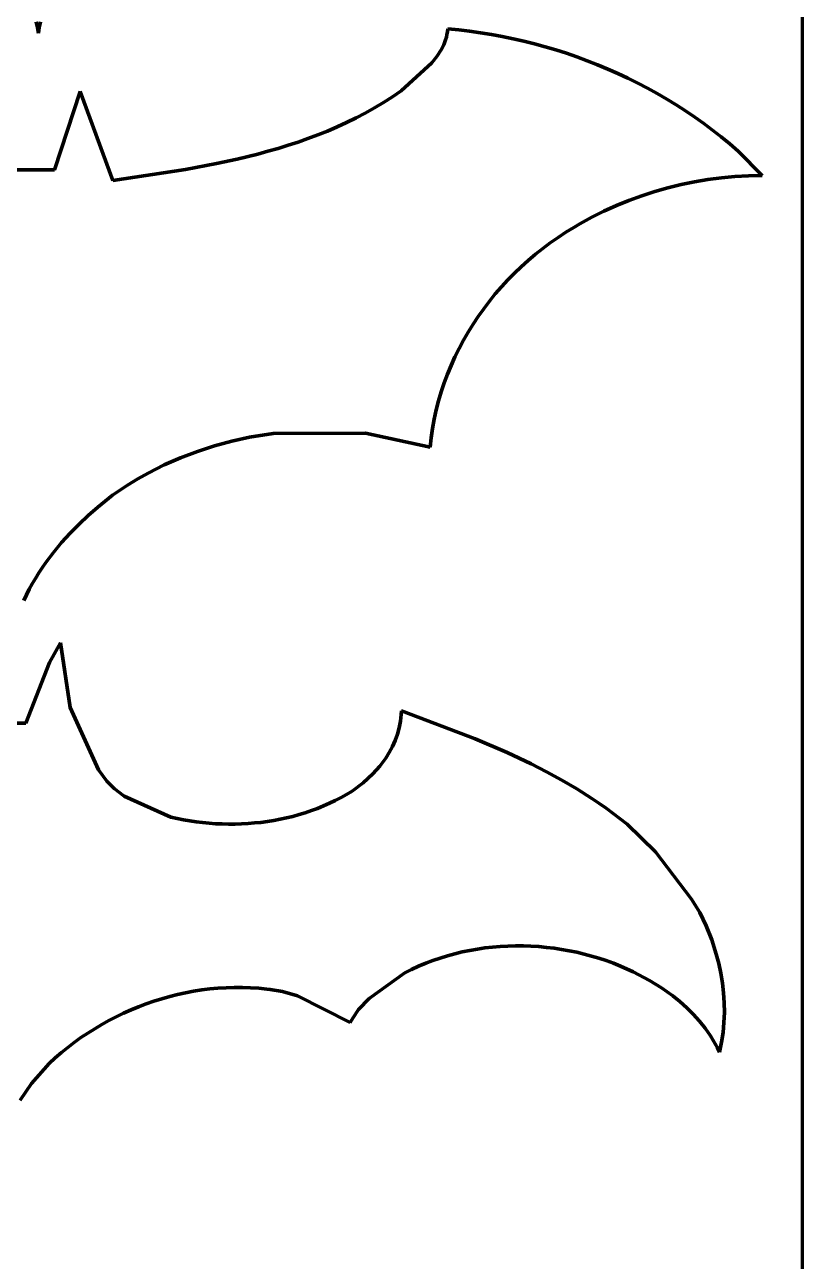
# Model space of a CAD drawing. Header units: millimetres. Extents: x 0 to 8.6, y 0 to 11.1.
# Drawn here: x 7.029 to 8.583, y 6.25 to 8.723 of the extents above; entities that cross this region are included whole.
import ezdxf

# ---------------------------------------------------------------- set-up
doc = ezdxf.new("R2010")
doc.units = ezdxf.units.MM
doc.layers.add('color#010101ff', color=7, linetype='CONTINUOUS', lineweight=100)
doc.layers.add('color#ffffffff', color=7, linetype='CONTINUOUS', lineweight=100)

msp = doc.modelspace()

# ---------------------------------------------------------------- linework, layer by layer
at = {"layer": 'color#010101ff'}
for p, q in [((7.0547, 8.7169), (7.0522, 8.7282)), ((7.0567, 8.7055), (7.0547, 8.7169)), ((7.0585, 8.717), (7.0567, 8.7055)), ((7.0607, 8.7283), (7.0585, 8.717)), ((7.8733, 8.7032), (7.8743, 8.7087)), ((7.8743, 8.7087), (7.8749, 8.7144)), ((7.8749, 8.7144), (7.8967, 8.7123)), ((7.8967, 8.7123), (7.9186, 8.7098)), ((7.9186, 8.7098), (7.9404, 8.7067)), ((7.9404, 8.7067), (7.9622, 8.7032)), ((7.862, 8.6727), (7.8668, 8.6824)), ((7.8668, 8.6824), (7.8706, 8.6925)), ((7.8706, 8.6925), (7.8721, 8.6978)), ((7.8721, 8.6978), (7.8733, 8.7032)), ((7.9622, 8.7032), (7.9838, 8.6992)), ((7.9838, 8.6992), (8.0055, 8.6948)), ((8.0055, 8.6948), (8.027, 8.6898)), ((8.027, 8.6898), (8.0484, 8.6845)), ((8.0484, 8.6845), (8.0697, 8.6786)), ((7.8429, 8.6463), (7.8532, 8.6591)), ((7.8532, 8.6591), (7.862, 8.6727)), ((8.0697, 8.6786), (8.0909, 8.6723)), ((8.0909, 8.6723), (8.112, 8.6656)), ((8.112, 8.6656), (8.1329, 8.6584)), ((8.1329, 8.6584), (8.1536, 8.6508)), ((7.7819, 8.5905), (7.8429, 8.6463)), ((8.1536, 8.6508), (8.1742, 8.6427)), ((8.1742, 8.6427), (8.1946, 8.6341)), ((8.1946, 8.6341), (8.2148, 8.6252)), ((8.2148, 8.6252), (8.2349, 8.6158)), ((8.2349, 8.6158), (8.2547, 8.6059)), ((8.2547, 8.6059), (8.2742, 8.5957)), ((7.089, 8.4325), (7.1404, 8.5889)), ((7.1404, 8.5889), (7.2055, 8.4111)), ((7.7644, 8.5785), (7.7819, 8.5905)), ((8.2742, 8.5957), (8.2936, 8.585)), ((8.2936, 8.585), (8.3127, 8.5738)), ((7.7101, 8.546), (7.7285, 8.5563)), ((7.7285, 8.5563), (7.7466, 8.5671)), ((7.7466, 8.5671), (7.7644, 8.5785)), ((8.3127, 8.5738), (8.3315, 8.5623)), ((8.3315, 8.5623), (8.3501, 8.5503)), ((7.6727, 8.5271), (7.6916, 8.5363)), ((7.6916, 8.5363), (7.7101, 8.546)), ((8.3501, 8.5503), (8.3684, 8.5379)), ((8.3684, 8.5379), (8.3864, 8.5251)), ((7.615, 8.5024), (7.6345, 8.5101)), ((7.6345, 8.5101), (7.6537, 8.5184)), ((7.6537, 8.5184), (7.6727, 8.5271)), ((8.3864, 8.5251), (8.4041, 8.5119)), ((8.4041, 8.5119), (8.4215, 8.4983)), ((7.5557, 8.4815), (7.5757, 8.4881)), ((7.5757, 8.4881), (7.5954, 8.495)), ((7.5954, 8.495), (7.615, 8.5024)), ((8.4215, 8.4983), (8.4386, 8.4843)), ((8.4386, 8.4843), (8.4553, 8.4699)), ((7.4542, 8.454), (7.4951, 8.464)), ((7.4951, 8.464), (7.5154, 8.4695)), ((7.5154, 8.4695), (7.5356, 8.4753)), ((7.5356, 8.4753), (7.5557, 8.4815)), ((8.4553, 8.4699), (8.5033, 8.4212)), ((6.9019, 8.4326), (7.089, 8.4325)), ((7.2055, 8.4111), (7.3507, 8.4333)), ((7.3507, 8.4333), (7.4129, 8.445)), ((7.4129, 8.445), (7.4542, 8.454)), ((8.3679, 8.4085), (8.3412, 8.403)), ((8.3947, 8.413), (8.3679, 8.4085)), ((8.4218, 8.4166), (8.3947, 8.413)), ((8.4489, 8.4191), (8.4218, 8.4166)), ((8.4761, 8.4206), (8.4489, 8.4191)), ((8.5033, 8.4212), (8.4761, 8.4206)), ((8.2885, 8.3891), (8.2626, 8.3807)), ((8.3147, 8.3966), (8.2885, 8.3891)), ((8.3412, 8.403), (8.3147, 8.3966)), ((8.2118, 8.3611), (8.187, 8.3498)), ((8.237, 8.3714), (8.2118, 8.3611)), ((8.2626, 8.3807), (8.237, 8.3714)), ((8.1627, 8.3376), (8.1388, 8.3244)), ((8.187, 8.3498), (8.1627, 8.3376)), ((8.1271, 8.3175), (8.111, 8.3077)), ((8.1388, 8.3244), (8.1271, 8.3175)), ((8.0798, 8.2866), (8.0647, 8.2753)), ((8.0952, 8.2974), (8.0798, 8.2866)), ((8.111, 8.3077), (8.0952, 8.2974)), ((8.0499, 8.2636), (8.0356, 8.2514)), ((8.0647, 8.2753), (8.0499, 8.2636)), ((8.0216, 8.2388), (8.0081, 8.2258)), ((8.0356, 8.2514), (8.0216, 8.2388)), ((7.9949, 8.2123), (7.9822, 8.1985)), ((8.0081, 8.2258), (7.9949, 8.2123)), ((7.9822, 8.1985), (7.9699, 8.1843)), ((7.9581, 8.1697), (7.9468, 8.1548)), ((7.9699, 8.1843), (7.9581, 8.1697)), ((7.9359, 8.1395), (7.9255, 8.1239)), ((7.9468, 8.1548), (7.9359, 8.1395)), ((7.9255, 8.1239), (7.9157, 8.1079)), ((7.9063, 8.0917), (7.8975, 8.0752)), ((7.9157, 8.1079), (7.9063, 8.0917)), ((7.8975, 8.0752), (7.8892, 8.0583)), ((7.8815, 8.0413), (7.8744, 8.0239)), ((7.8892, 8.0583), (7.8815, 8.0413)), ((7.8744, 8.0239), (7.8679, 8.0064)), ((7.8619, 7.9886), (7.8566, 7.9706)), ((7.8679, 8.0064), (7.8619, 7.9886)), ((7.8566, 7.9706), (7.8519, 7.9523)), ((7.8519, 7.9523), (7.8478, 7.9339)), ((7.8444, 7.9154), (7.8417, 7.8966)), ((7.8478, 7.9339), (7.8444, 7.9154)), ((7.4434, 7.8898), (7.4087, 7.8804)), ((7.4785, 7.8976), (7.4434, 7.8898)), ((7.5258, 7.9054), (7.4785, 7.8976)), ((7.7105, 7.9056), (7.5258, 7.9054)), ((7.8396, 7.8777), (7.7105, 7.9056)), ((7.8417, 7.8966), (7.8396, 7.8777)), ((7.3745, 7.8694), (7.341, 7.8567)), ((7.4087, 7.8804), (7.3745, 7.8694)), ((7.3081, 7.8423), (7.2761, 7.8262)), ((7.341, 7.8567), (7.3081, 7.8423)), ((7.2552, 7.8145), (7.2348, 7.8019)), ((7.2761, 7.8262), (7.2552, 7.8145)), ((7.2348, 7.8019), (7.2148, 7.7886)), ((7.205, 7.7817), (7.1755, 7.7581)), ((7.2148, 7.7886), (7.205, 7.7817)), ((7.1564, 7.7414), (7.1379, 7.724)), ((7.1755, 7.7581), (7.1564, 7.7414)), ((7.1379, 7.724), (7.1201, 7.7059)), ((7.1201, 7.7059), (7.1031, 7.687)), ((7.0869, 7.6674), (7.0717, 7.6472)), ((7.1031, 7.687), (7.0869, 7.6674)), ((7.0717, 7.6472), (7.0645, 7.6368)), ((7.0576, 7.6263), (7.0509, 7.6155)), ((7.0645, 7.6368), (7.0576, 7.6263)), ((7.0384, 7.5936), (7.0327, 7.5824)), ((7.0445, 7.6046), (7.0384, 7.5936)), ((7.0509, 7.6155), (7.0445, 7.6046)), ((7.0327, 7.5824), (7.0273, 7.571)), ((7.0791, 7.4474), (7.1008, 7.4867)), ((7.1008, 7.4867), (7.1203, 7.3574)), ((7.0316, 7.3257), (7.0791, 7.4474)), ((7.1203, 7.3574), (7.1766, 7.2329)), ((7.7818, 7.3434), (7.7822, 7.3503)), ((7.7822, 7.3503), (7.9295, 7.2949)), ((6.9331, 7.3258), (7.0316, 7.3257)), ((7.7778, 7.3165), (7.7804, 7.3298)), ((7.7804, 7.3298), (7.7818, 7.3434)), ((7.7696, 7.2911), (7.7742, 7.3036)), ((7.7742, 7.3036), (7.7778, 7.3165)), ((7.7579, 7.2673), (7.7642, 7.279)), ((7.7642, 7.279), (7.7696, 7.2911)), ((7.9295, 7.2949), (7.9939, 7.2673)), ((7.7388, 7.2398), (7.7508, 7.256)), ((7.7508, 7.256), (7.7579, 7.2673)), ((7.9939, 7.2673), (8.0413, 7.2448)), ((7.1766, 7.2329), (7.1936, 7.2098)), ((7.7056, 7.2064), (7.7253, 7.2248)), ((7.7253, 7.2248), (7.7388, 7.2398)), ((8.0413, 7.2448), (8.0724, 7.2288)), ((8.0724, 7.2288), (8.103, 7.212)), ((7.1936, 7.2098), (7.208, 7.1952)), ((7.6841, 7.1901), (7.7056, 7.2064)), ((8.103, 7.212), (8.1331, 7.1943)), ((7.208, 7.1952), (7.2282, 7.1798)), ((7.2282, 7.1798), (7.3212, 7.1379)), ((7.6499, 7.1712), (7.6615, 7.1771)), ((7.6615, 7.1771), (7.6728, 7.1834)), ((7.6728, 7.1834), (7.6841, 7.1901)), ((8.1331, 7.1943), (8.1626, 7.1755)), ((8.1626, 7.1755), (8.1771, 7.1658)), ((7.5776, 7.1431), (7.5899, 7.1469)), ((7.5899, 7.1469), (7.6022, 7.151)), ((7.6022, 7.151), (7.6143, 7.1555)), ((7.6143, 7.1555), (7.6263, 7.1604)), ((7.6263, 7.1604), (7.6382, 7.1656)), ((7.6382, 7.1656), (7.6499, 7.1712)), ((8.1771, 7.1658), (8.1914, 7.1557)), ((8.1914, 7.1557), (8.2056, 7.1454)), ((7.3212, 7.1379), (7.3338, 7.1351)), ((7.3338, 7.1351), (7.3465, 7.1326)), ((7.3465, 7.1326), (7.3593, 7.1304)), ((7.3593, 7.1304), (7.3722, 7.1286)), ((7.3722, 7.1286), (7.385, 7.127)), ((7.385, 7.127), (7.398, 7.1258)), ((7.398, 7.1258), (7.4109, 7.1249)), ((7.4109, 7.1249), (7.4239, 7.1243)), ((7.4239, 7.1243), (7.4369, 7.1241)), ((7.4369, 7.1241), (7.4498, 7.1241)), ((7.4498, 7.1241), (7.4628, 7.1245)), ((7.4628, 7.1245), (7.4758, 7.1252)), ((7.4758, 7.1252), (7.4887, 7.1263)), ((7.4887, 7.1263), (7.5016, 7.1276)), ((7.5016, 7.1276), (7.5144, 7.1294)), ((7.5144, 7.1294), (7.5272, 7.1314)), ((7.5272, 7.1314), (7.5399, 7.1338)), ((7.5399, 7.1338), (7.5525, 7.1366)), ((7.5525, 7.1366), (7.5651, 7.1396)), ((7.5651, 7.1396), (7.5776, 7.1431)), ((8.2056, 7.1454), (8.2195, 7.1348)), ((8.2195, 7.1348), (8.2333, 7.1239)), ((8.2333, 7.1239), (8.2898, 7.0685)), ((8.2898, 7.0685), (8.362, 6.9741)), ((8.362, 6.9741), (8.3789, 6.9473)), ((8.3789, 6.9473), (8.3914, 6.9203)), ((8.3914, 6.9203), (8.4023, 6.8926)), ((7.9492, 6.8763), (7.9341, 6.8742)), ((7.9645, 6.8781), (7.9492, 6.8763)), ((7.9798, 6.8793), (7.9645, 6.8781)), ((7.9951, 6.8802), (7.9798, 6.8793)), ((8.0105, 6.8805), (7.9951, 6.8802)), ((8.0259, 6.8805), (8.0105, 6.8805)), ((8.0412, 6.8799), (8.0259, 6.8805)), ((8.0566, 6.879), (8.0412, 6.8799)), ((8.0719, 6.8776), (8.0566, 6.879)), ((8.0872, 6.8757), (8.0719, 6.8776)), ((8.1024, 6.8735), (8.0872, 6.8757)), ((8.4023, 6.8926), (8.4114, 6.8642)), ((7.8451, 6.8512), (7.8308, 6.8458)), ((7.8596, 6.8562), (7.8451, 6.8512)), ((7.8743, 6.8608), (7.8596, 6.8562)), ((7.889, 6.8648), (7.8743, 6.8608)), ((7.9039, 6.8684), (7.889, 6.8648)), ((7.919, 6.8715), (7.9039, 6.8684)), ((7.9341, 6.8742), (7.919, 6.8715)), ((8.1175, 6.8708), (8.1024, 6.8735)), ((8.1326, 6.8677), (8.1175, 6.8708)), ((8.1476, 6.8641), (8.1326, 6.8677)), ((8.1624, 6.8602), (8.1476, 6.8641)), ((8.1771, 6.8558), (8.1624, 6.8602)), ((8.1917, 6.851), (8.1771, 6.8558)), ((8.2061, 6.8458), (8.1917, 6.851)), ((8.4114, 6.8642), (8.4164, 6.8451)), ((7.7889, 6.8264), (7.7175, 6.7756)), ((7.8026, 6.8334), (7.7889, 6.8264)), ((7.8166, 6.8398), (7.8026, 6.8334)), ((7.8308, 6.8458), (7.8166, 6.8398)), ((8.2204, 6.8402), (8.2061, 6.8458)), ((8.2455, 6.8289), (8.2204, 6.8402)), ((8.2782, 6.8115), (8.2455, 6.8289)), ((8.4164, 6.8451), (8.4206, 6.8257)), ((8.4206, 6.8257), (8.4238, 6.8061)), ((8.3018, 6.7969), (8.2782, 6.8115)), ((8.4238, 6.8061), (8.4261, 6.7865)), ((7.3191, 6.7793), (7.3033, 6.7749)), ((7.3349, 6.7833), (7.3191, 6.7793)), ((7.3509, 6.7868), (7.3349, 6.7833)), ((7.367, 6.7898), (7.3509, 6.7868)), ((7.3831, 6.7923), (7.367, 6.7898)), ((7.3993, 6.7944), (7.3831, 6.7923)), ((7.4156, 6.7959), (7.3993, 6.7944)), ((7.4319, 6.7969), (7.4156, 6.7959)), ((7.4482, 6.7974), (7.4319, 6.7969)), ((7.4645, 6.7974), (7.4482, 6.7974)), ((7.4809, 6.7969), (7.4645, 6.7974)), ((7.4972, 6.7958), (7.4809, 6.7969)), ((7.5135, 6.7942), (7.4972, 6.7958)), ((7.5198, 6.7935), (7.5135, 6.7942)), ((7.5445, 6.7892), (7.5198, 6.7935)), ((7.5743, 6.7804), (7.5445, 6.7892)), ((7.6798, 6.727), (7.5743, 6.7804)), ((8.3244, 6.7807), (8.3018, 6.7969)), ((8.3388, 6.7691), (8.3244, 6.7807)), ((8.4261, 6.7865), (8.4274, 6.7668)), ((7.2418, 6.7526), (7.2269, 6.7459)), ((7.257, 6.7588), (7.2418, 6.7526)), ((7.2723, 6.7646), (7.257, 6.7588)), ((7.2877, 6.77), (7.2723, 6.7646)), ((7.3033, 6.7749), (7.2877, 6.77)), ((7.6967, 6.753), (7.6849, 6.7361)), ((7.7175, 6.7756), (7.6967, 6.753)), ((8.3525, 6.7568), (8.3388, 6.7691)), ((8.3656, 6.7438), (8.3525, 6.7568)), ((8.4274, 6.7668), (8.4277, 6.747)), ((7.1976, 6.7312), (7.1833, 6.7233)), ((7.2121, 6.7388), (7.1976, 6.7312)), ((7.2269, 6.7459), (7.2121, 6.7388)), ((7.6849, 6.7361), (7.6798, 6.727)), ((8.3779, 6.7301), (8.3656, 6.7438)), ((8.3893, 6.7157), (8.3779, 6.7301)), ((8.4269, 6.7273), (8.4251, 6.7075)), ((8.4277, 6.747), (8.4269, 6.7273)), ((7.1554, 6.7062), (7.1418, 6.697)), ((7.1692, 6.7149), (7.1554, 6.7062)), ((7.1833, 6.7233), (7.1692, 6.7149)), ((8.3999, 6.7006), (8.3893, 6.7157)), ((8.4251, 6.7075), (8.4222, 6.6879)), ((7.1156, 6.6776), (7.1029, 6.6673)), ((7.1285, 6.6875), (7.1156, 6.6776)), ((7.1418, 6.697), (7.1285, 6.6875)), ((8.4095, 6.6848), (8.3999, 6.7006)), ((8.414, 6.6767), (8.4095, 6.6848)), ((8.4222, 6.6879), (8.4181, 6.6683)), ((7.0905, 6.6566), (7.0784, 6.6456)), ((7.1029, 6.6673), (7.0905, 6.6566)), ((8.4181, 6.6683), (8.414, 6.6767)), ((7.0784, 6.6456), (7.0427, 6.6053)), ((7.0427, 6.6053), (7.02, 6.5719))]:
    msp.add_line(p, q, dxfattribs=at)
at = {"layer": 'color#ffffffff'}
for p, q in [((8.5833, 11.0972), (8.5833, 0)), ((7.0522, 8.7282), (7.0547, 8.7169)), ((7.0547, 8.7169), (7.0567, 8.7055)), ((7.0567, 8.7055), (7.0585, 8.717)), ((7.0585, 8.717), (7.0607, 8.7283)), ((7.8743, 8.7087), (7.8733, 8.7032)), ((7.8749, 8.7144), (7.8743, 8.7087)), ((7.8967, 8.7123), (7.8749, 8.7144)), ((7.9186, 8.7098), (7.8967, 8.7123)), ((7.9404, 8.7067), (7.9186, 8.7098)), ((7.9622, 8.7032), (7.9404, 8.7067)), ((7.8668, 8.6824), (7.862, 8.6727)), ((7.8706, 8.6925), (7.8668, 8.6824)), ((7.8721, 8.6978), (7.8706, 8.6925)), ((7.8733, 8.7032), (7.8721, 8.6978)), ((7.9838, 8.6992), (7.9622, 8.7032)), ((8.0055, 8.6948), (7.9838, 8.6992)), ((8.027, 8.6898), (8.0055, 8.6948)), ((8.0484, 8.6845), (8.027, 8.6898)), ((8.0697, 8.6786), (8.0484, 8.6845)), ((7.8532, 8.6591), (7.8429, 8.6463)), ((7.862, 8.6727), (7.8532, 8.6591)), ((8.0909, 8.6723), (8.0697, 8.6786)), ((8.112, 8.6656), (8.0909, 8.6723)), ((8.1329, 8.6584), (8.112, 8.6656)), ((8.1536, 8.6508), (8.1329, 8.6584)), ((7.8429, 8.6463), (7.7819, 8.5905)), ((8.1742, 8.6427), (8.1536, 8.6508)), ((8.1946, 8.6341), (8.1742, 8.6427)), ((8.2148, 8.6252), (8.1946, 8.6341)), ((8.2349, 8.6158), (8.2148, 8.6252)), ((8.2547, 8.6059), (8.2349, 8.6158)), ((8.2742, 8.5957), (8.2547, 8.6059)), ((7.1404, 8.5889), (7.089, 8.4325)), ((7.2055, 8.4111), (7.1404, 8.5889)), ((7.7819, 8.5905), (7.7644, 8.5785)), ((8.2936, 8.585), (8.2742, 8.5957)), ((8.3127, 8.5738), (8.2936, 8.585)), ((7.7285, 8.5563), (7.7101, 8.546)), ((7.7466, 8.5671), (7.7285, 8.5563)), ((7.7644, 8.5785), (7.7466, 8.5671)), ((8.3315, 8.5623), (8.3127, 8.5738)), ((8.3501, 8.5503), (8.3315, 8.5623)), ((7.6916, 8.5363), (7.6727, 8.5271)), ((7.7101, 8.546), (7.6916, 8.5363)), ((8.3684, 8.5379), (8.3501, 8.5503)), ((8.3864, 8.5251), (8.3684, 8.5379)), ((7.6345, 8.5101), (7.615, 8.5024)), ((7.6537, 8.5184), (7.6345, 8.5101)), ((7.6727, 8.5271), (7.6537, 8.5184)), ((8.4041, 8.5119), (8.3864, 8.5251)), ((8.4215, 8.4983), (8.4041, 8.5119)), ((7.5757, 8.4881), (7.5557, 8.4815)), ((7.5954, 8.495), (7.5757, 8.4881)), ((7.615, 8.5024), (7.5954, 8.495)), ((8.4386, 8.4843), (8.4215, 8.4983)), ((8.4553, 8.4699), (8.4386, 8.4843)), ((7.4951, 8.464), (7.4542, 8.454)), ((7.5154, 8.4695), (7.4951, 8.464)), ((7.5356, 8.4753), (7.5154, 8.4695)), ((7.5557, 8.4815), (7.5356, 8.4753)), ((8.5033, 8.4212), (8.4553, 8.4699)), ((7.089, 8.4325), (6.9019, 8.4326)), ((7.3507, 8.4333), (7.2055, 8.4111)), ((7.4129, 8.445), (7.3507, 8.4333)), ((7.4542, 8.454), (7.4129, 8.445)), ((8.3412, 8.403), (8.3679, 8.4085)), ((8.3679, 8.4085), (8.3947, 8.413)), ((8.3947, 8.413), (8.4218, 8.4166)), ((8.4218, 8.4166), (8.4489, 8.4191)), ((8.4489, 8.4191), (8.4761, 8.4206)), ((8.4761, 8.4206), (8.5033, 8.4212)), ((8.2626, 8.3807), (8.2885, 8.3891)), ((8.2885, 8.3891), (8.3147, 8.3966)), ((8.3147, 8.3966), (8.3412, 8.403)), ((8.187, 8.3498), (8.2118, 8.3611)), ((8.2118, 8.3611), (8.237, 8.3714)), ((8.237, 8.3714), (8.2626, 8.3807)), ((8.1388, 8.3244), (8.1627, 8.3376)), ((8.1627, 8.3376), (8.187, 8.3498)), ((8.111, 8.3077), (8.1271, 8.3175)), ((8.1271, 8.3175), (8.1388, 8.3244)), ((8.0647, 8.2753), (8.0798, 8.2866)), ((8.0798, 8.2866), (8.0952, 8.2974)), ((8.0952, 8.2974), (8.111, 8.3077)), ((8.0356, 8.2514), (8.0499, 8.2636)), ((8.0499, 8.2636), (8.0647, 8.2753)), ((8.0081, 8.2258), (8.0216, 8.2388)), ((8.0216, 8.2388), (8.0356, 8.2514)), ((7.9822, 8.1985), (7.9949, 8.2123)), ((7.9949, 8.2123), (8.0081, 8.2258)), ((7.9699, 8.1843), (7.9822, 8.1985)), ((7.9468, 8.1548), (7.9581, 8.1697)), ((7.9581, 8.1697), (7.9699, 8.1843)), ((7.9255, 8.1239), (7.9359, 8.1395)), ((7.9359, 8.1395), (7.9468, 8.1548)), ((7.9157, 8.1079), (7.9255, 8.1239)), ((7.8975, 8.0752), (7.9063, 8.0917)), ((7.9063, 8.0917), (7.9157, 8.1079)), ((7.8892, 8.0583), (7.8975, 8.0752)), ((7.8744, 8.0239), (7.8815, 8.0413)), ((7.8815, 8.0413), (7.8892, 8.0583)), ((7.8679, 8.0064), (7.8744, 8.0239)), ((7.8566, 7.9706), (7.8619, 7.9886)), ((7.8619, 7.9886), (7.8679, 8.0064)), ((7.8519, 7.9523), (7.8566, 7.9706)), ((7.8478, 7.9339), (7.8519, 7.9523)), ((7.8417, 7.8966), (7.8444, 7.9154)), ((7.8444, 7.9154), (7.8478, 7.9339)), ((7.4087, 7.8804), (7.4434, 7.8898)), ((7.4434, 7.8898), (7.4785, 7.8976)), ((7.4785, 7.8976), (7.5258, 7.9054)), ((7.5258, 7.9054), (7.7105, 7.9056)), ((7.7105, 7.9056), (7.8396, 7.8777)), ((7.8396, 7.8777), (7.8417, 7.8966)), ((7.341, 7.8567), (7.3745, 7.8694)), ((7.3745, 7.8694), (7.4087, 7.8804)), ((7.2761, 7.8262), (7.3081, 7.8423)), ((7.3081, 7.8423), (7.341, 7.8567)), ((7.2348, 7.8019), (7.2552, 7.8145)), ((7.2552, 7.8145), (7.2761, 7.8262)), ((7.2148, 7.7886), (7.2348, 7.8019)), ((7.1755, 7.7581), (7.205, 7.7817)), ((7.205, 7.7817), (7.2148, 7.7886)), ((7.1379, 7.724), (7.1564, 7.7414)), ((7.1564, 7.7414), (7.1755, 7.7581)), ((7.1201, 7.7059), (7.1379, 7.724)), ((7.1031, 7.687), (7.1201, 7.7059)), ((7.0717, 7.6472), (7.0869, 7.6674)), ((7.0869, 7.6674), (7.1031, 7.687)), ((7.0645, 7.6368), (7.0717, 7.6472)), ((7.0509, 7.6155), (7.0576, 7.6263)), ((7.0576, 7.6263), (7.0645, 7.6368)), ((7.0327, 7.5824), (7.0384, 7.5936)), ((7.0384, 7.5936), (7.0445, 7.6046)), ((7.0445, 7.6046), (7.0509, 7.6155)), ((7.0273, 7.571), (7.0327, 7.5824)), ((7.1008, 7.4867), (7.0791, 7.4474)), ((7.1203, 7.3574), (7.1008, 7.4867)), ((7.0791, 7.4474), (7.0316, 7.3257)), ((7.1766, 7.2329), (7.1203, 7.3574)), ((7.7822, 7.3503), (7.7818, 7.3434)), ((7.9295, 7.2949), (7.7822, 7.3503)), ((7.0316, 7.3257), (6.9331, 7.3258)), ((7.7804, 7.3298), (7.7778, 7.3165)), ((7.7818, 7.3434), (7.7804, 7.3298)), ((7.7742, 7.3036), (7.7696, 7.2911)), ((7.7778, 7.3165), (7.7742, 7.3036)), ((7.7642, 7.279), (7.7579, 7.2673)), ((7.7696, 7.2911), (7.7642, 7.279)), ((7.9939, 7.2673), (7.9295, 7.2949)), ((7.7508, 7.256), (7.7388, 7.2398)), ((7.7579, 7.2673), (7.7508, 7.256)), ((8.0413, 7.2448), (7.9939, 7.2673)), ((7.1936, 7.2098), (7.1766, 7.2329)), ((7.7253, 7.2248), (7.7056, 7.2064)), ((7.7388, 7.2398), (7.7253, 7.2248)), ((8.0724, 7.2288), (8.0413, 7.2448)), ((8.103, 7.212), (8.0724, 7.2288)), ((7.208, 7.1952), (7.1936, 7.2098)), ((7.7056, 7.2064), (7.6841, 7.1901)), ((8.1331, 7.1943), (8.103, 7.212)), ((7.2282, 7.1798), (7.208, 7.1952)), ((7.3212, 7.1379), (7.2282, 7.1798)), ((7.6615, 7.1771), (7.6499, 7.1712)), ((7.6728, 7.1834), (7.6615, 7.1771)), ((7.6841, 7.1901), (7.6728, 7.1834)), ((8.1626, 7.1755), (8.1331, 7.1943)), ((8.1771, 7.1658), (8.1626, 7.1755)), ((7.5899, 7.1469), (7.5776, 7.1431)), ((7.6022, 7.151), (7.5899, 7.1469)), ((7.6143, 7.1555), (7.6022, 7.151)), ((7.6263, 7.1604), (7.6143, 7.1555)), ((7.6382, 7.1656), (7.6263, 7.1604)), ((7.6499, 7.1712), (7.6382, 7.1656)), ((8.1914, 7.1557), (8.1771, 7.1658)), ((8.2056, 7.1454), (8.1914, 7.1557)), ((7.3338, 7.1351), (7.3212, 7.1379)), ((7.3465, 7.1326), (7.3338, 7.1351)), ((7.3593, 7.1304), (7.3465, 7.1326)), ((7.3722, 7.1286), (7.3593, 7.1304)), ((7.385, 7.127), (7.3722, 7.1286)), ((7.398, 7.1258), (7.385, 7.127)), ((7.4109, 7.1249), (7.398, 7.1258)), ((7.4239, 7.1243), (7.4109, 7.1249)), ((7.4369, 7.1241), (7.4239, 7.1243)), ((7.4498, 7.1241), (7.4369, 7.1241)), ((7.4628, 7.1245), (7.4498, 7.1241)), ((7.4758, 7.1252), (7.4628, 7.1245)), ((7.4887, 7.1263), (7.4758, 7.1252)), ((7.5016, 7.1276), (7.4887, 7.1263)), ((7.5144, 7.1294), (7.5016, 7.1276)), ((7.5272, 7.1314), (7.5144, 7.1294)), ((7.5399, 7.1338), (7.5272, 7.1314)), ((7.5525, 7.1366), (7.5399, 7.1338)), ((7.5651, 7.1396), (7.5525, 7.1366)), ((7.5776, 7.1431), (7.5651, 7.1396)), ((8.2195, 7.1348), (8.2056, 7.1454)), ((8.2333, 7.1239), (8.2195, 7.1348)), ((8.2898, 7.0685), (8.2333, 7.1239)), ((8.362, 6.9741), (8.2898, 7.0685)), ((8.3789, 6.9473), (8.362, 6.9741)), ((8.3914, 6.9203), (8.3789, 6.9473)), ((8.4023, 6.8926), (8.3914, 6.9203)), ((7.9341, 6.8742), (7.9492, 6.8763)), ((7.9492, 6.8763), (7.9645, 6.8781)), ((7.9645, 6.8781), (7.9798, 6.8793)), ((7.9798, 6.8793), (7.9951, 6.8802)), ((7.9951, 6.8802), (8.0105, 6.8805)), ((8.0105, 6.8805), (8.0259, 6.8805)), ((8.0259, 6.8805), (8.0412, 6.8799)), ((8.0412, 6.8799), (8.0566, 6.879)), ((8.0566, 6.879), (8.0719, 6.8776)), ((8.0719, 6.8776), (8.0872, 6.8757)), ((8.0872, 6.8757), (8.1024, 6.8735)), ((8.4114, 6.8642), (8.4023, 6.8926)), ((7.8308, 6.8458), (7.8451, 6.8512)), ((7.8451, 6.8512), (7.8596, 6.8562)), ((7.8596, 6.8562), (7.8743, 6.8608)), ((7.8743, 6.8608), (7.889, 6.8648)), ((7.889, 6.8648), (7.9039, 6.8684)), ((7.9039, 6.8684), (7.919, 6.8715)), ((7.919, 6.8715), (7.9341, 6.8742)), ((8.1024, 6.8735), (8.1175, 6.8708)), ((8.1175, 6.8708), (8.1326, 6.8677)), ((8.1326, 6.8677), (8.1476, 6.8641)), ((8.1476, 6.8641), (8.1624, 6.8602)), ((8.1624, 6.8602), (8.1771, 6.8558)), ((8.1771, 6.8558), (8.1917, 6.851)), ((8.1917, 6.851), (8.2061, 6.8458)), ((8.4164, 6.8451), (8.4114, 6.8642)), ((7.7175, 6.7756), (7.7889, 6.8264)), ((7.7889, 6.8264), (7.8026, 6.8334)), ((7.8026, 6.8334), (7.8166, 6.8398)), ((7.8166, 6.8398), (7.8308, 6.8458)), ((8.2061, 6.8458), (8.2204, 6.8402)), ((8.2204, 6.8402), (8.2455, 6.8289)), ((8.2455, 6.8289), (8.2782, 6.8115)), ((8.4206, 6.8257), (8.4164, 6.8451)), ((8.4238, 6.8061), (8.4206, 6.8257)), ((8.2782, 6.8115), (8.3018, 6.7969)), ((8.4261, 6.7865), (8.4238, 6.8061)), ((7.3033, 6.7749), (7.3191, 6.7793)), ((7.3191, 6.7793), (7.3349, 6.7833)), ((7.3349, 6.7833), (7.3509, 6.7868)), ((7.3509, 6.7868), (7.367, 6.7898)), ((7.367, 6.7898), (7.3831, 6.7923)), ((7.3831, 6.7923), (7.3993, 6.7944)), ((7.3993, 6.7944), (7.4156, 6.7959)), ((7.4156, 6.7959), (7.4319, 6.7969)), ((7.4319, 6.7969), (7.4482, 6.7974)), ((7.4482, 6.7974), (7.4645, 6.7974)), ((7.4645, 6.7974), (7.4809, 6.7969)), ((7.4809, 6.7969), (7.4972, 6.7958)), ((7.4972, 6.7958), (7.5135, 6.7942)), ((7.5135, 6.7942), (7.5198, 6.7935)), ((7.5198, 6.7935), (7.5445, 6.7892)), ((7.5445, 6.7892), (7.5743, 6.7804)), ((7.5743, 6.7804), (7.6798, 6.727)), ((8.3018, 6.7969), (8.3244, 6.7807)), ((8.3244, 6.7807), (8.3388, 6.7691)), ((8.4274, 6.7668), (8.4261, 6.7865)), ((7.2269, 6.7459), (7.2418, 6.7526)), ((7.2418, 6.7526), (7.257, 6.7588)), ((7.257, 6.7588), (7.2723, 6.7646)), ((7.2723, 6.7646), (7.2877, 6.77)), ((7.2877, 6.77), (7.3033, 6.7749)), ((7.6849, 6.7361), (7.6967, 6.753)), ((7.6967, 6.753), (7.7175, 6.7756)), ((8.3388, 6.7691), (8.3525, 6.7568)), ((8.3525, 6.7568), (8.3656, 6.7438)), ((8.4277, 6.747), (8.4274, 6.7668)), ((7.1833, 6.7233), (7.1976, 6.7312)), ((7.1976, 6.7312), (7.2121, 6.7388)), ((7.2121, 6.7388), (7.2269, 6.7459)), ((7.6798, 6.727), (7.6849, 6.7361)), ((8.3656, 6.7438), (8.3779, 6.7301)), ((8.3779, 6.7301), (8.3893, 6.7157)), ((8.4251, 6.7075), (8.4269, 6.7273)), ((8.4269, 6.7273), (8.4277, 6.747)), ((7.1418, 6.697), (7.1554, 6.7062)), ((7.1554, 6.7062), (7.1692, 6.7149)), ((7.1692, 6.7149), (7.1833, 6.7233)), ((8.3893, 6.7157), (8.3999, 6.7006)), ((8.4222, 6.6879), (8.4251, 6.7075)), ((7.1029, 6.6673), (7.1156, 6.6776)), ((7.1156, 6.6776), (7.1285, 6.6875)), ((7.1285, 6.6875), (7.1418, 6.697)), ((8.3999, 6.7006), (8.4095, 6.6848)), ((8.4095, 6.6848), (8.414, 6.6767)), ((8.4181, 6.6683), (8.4222, 6.6879)), ((7.0784, 6.6456), (7.0905, 6.6566)), ((7.0905, 6.6566), (7.1029, 6.6673)), ((8.414, 6.6767), (8.4181, 6.6683)), ((7.0427, 6.6053), (7.0784, 6.6456)), ((7.02, 6.5719), (7.0427, 6.6053))]:
    msp.add_line(p, q, dxfattribs=at)

doc.saveas('drawing.dxf')
